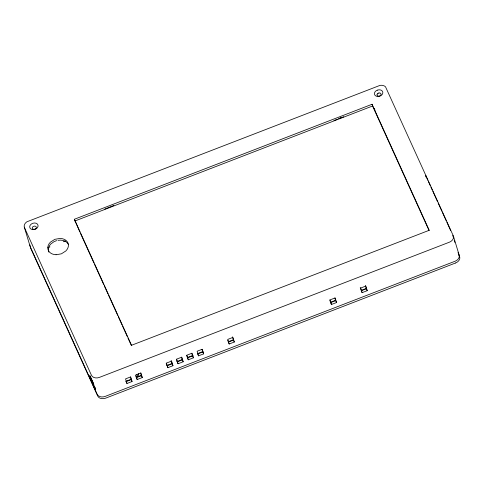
<?xml version="1.0" encoding="UTF-8"?>
<svg xmlns="http://www.w3.org/2000/svg" width="484" height="484" viewBox="0 0 484 484"><rect width="100%" height="100%" fill="white"/><g stroke="black" fill="none" stroke-linecap="round" stroke-linejoin="round"><path stroke-width="0.73" d="M138.212 376.57L138.478 373.666M377.925 93.364L378.918 92.982M35.435 228.89L34.443 229.271A2.063 1.555 -16.8 0 1 32.489 228.636A2.063 1.555 -16.8 0 1 32.791 226.851A2.033 1.531 -16.8 0 1 33.196 226.536L34.189 226.149A2.063 1.555 -16.8 0 1 36.233 226.966A2.063 1.555 -16.8 0 1 35.423 228.896M74.355 219.27L372.051 104.272L429.217 230.287L131.521 345.286L74.355 219.27L79.878 232.017M338.818 118.544L340.924 117.727M104.804 209.07L113.891 205.428M333.942 120.552L337.451 119.197M338.854 118.659L343.761 116.759M74.881 221L372.571 106.002L372.051 104.272M47.837 247.723L49.949 246.913M63.301 241.752L65.413 240.935M125.767 381.35L131.321 379.202M136.179 377.326L141.727 375.185M167.028 365.408L172.667 363.23M176.896 361.596L182.535 359.418M187.471 357.513L193.11 355.335M198.047 353.429L202.984 351.523M228.363 341.716L233.294 339.81M330.584 302.228L335.521 300.322M361.602 290.243L366.539 288.337M130.408 376.994L131.2 379.625L126.088 381.604L126.947 383.491L132.059 381.519L130.668 376.903L125.556 378.881L126.947 383.491M140.632 373.043L141.425 375.675L136.313 377.653L137.172 379.541L142.284 377.568L140.892 372.952L135.78 374.931L137.172 379.541M171.106 360.532L172.098 363.829L166.986 365.801L166.194 363.169M181.53 357.24L182.323 359.878L177.211 361.857L176.418 359.219M191.755 353.296L192.547 355.928L187.435 357.906L188.294 359.793L193.406 357.821L192.015 353.205L186.903 355.183L188.294 359.793M201.979 349.345L202.772 351.983L197.66 353.955L198.519 355.843L203.631 353.871L202.239 349.254L197.127 351.233L198.519 355.843M229.192 343.997L227.801 339.381L232.913 337.409L234.304 342.019L229.192 343.997L228.333 342.103L233.445 340.131L232.453 336.834M334.892 297.999L335.684 300.637L330.572 302.609L329.779 299.971M365.366 285.493L366.358 288.785L361.245 290.763L362.105 292.651L367.217 290.678L365.825 286.062L360.713 288.041L362.105 292.651M167.845 367.695L172.957 365.716L171.566 361.106L166.454 363.079L167.845 367.695L167.27 366.436M178.07 363.744L183.182 361.772L181.79 357.156L176.678 359.128L178.07 363.744L177.495 362.486M331.431 304.503L336.543 302.524L335.152 297.914L330.04 299.886L331.431 304.503L330.862 303.238M455.523 263.006L105.681 398.144A6.407 4.822 -16.8 0 1 97.72 396.039L30.776 248.473A6.413 4.828 -16.8 0 1 30.468 246.61M56.646 240.627L54.087 241.619L50.88 243.924A10.521 7.925 -16.8 0 0 48.83 252.091M57.989 240.33L60.681 240.137A10.521 7.925 -16.8 0 1 68.419 244.523M56.053 254.747L61.395 253.822L65.848 250.96A10.521 7.925 -16.8 0 0 67.899 242.793A10.521 7.925 -16.8 0 0 60.155 238.412L54.819 239.332L50.36 242.194A10.521 7.925 -16.8 0 0 48.315 250.361A10.521 7.925 -16.8 0 0 56.059 254.741M427.856 180.296L425.666 175.474L426.301 177.586M428.479 181.675L430.355 185.808M430.978 187.187L432.224 189.94M432.853 191.319L437.536 201.647M438.165 203.026L441.91 211.29M442.539 212.67L446.284 220.934M446.907 222.307L450.658 230.572M458.027 252.497L459.28 255.776A6.395 4.816 -16.8 0 1 458.947 257.718L458.632 258.353A6.395 4.816 -16.8 0 1 455.014 261.263L105.161 396.414A6.407 4.822 -16.8 0 1 97.193 394.309L30.256 246.743A6.413 4.828 -16.8 0 1 29.947 244.88M458.554 254.227L459.8 257.506A6.395 4.816 -16.8 0 1 459.473 259.448L459.153 260.083A6.395 4.816 -16.8 0 1 455.535 262.993M374.144 108.355L375.003 110.243M372.571 106.002L429.114 230.638M366.358 288.785L367.217 290.678M335.684 300.637L336.543 302.524M233.445 340.131L234.304 342.019M202.772 351.983L203.631 353.871M192.547 355.928L193.406 357.821M182.323 359.878L183.182 361.772M172.098 363.829L172.957 365.716M80.501 233.397L93.932 263.006M94.555 264.385L103.618 284.35M104.242 285.729L107.992 293.994M108.616 295.373L117.672 315.338M118.296 316.717L122.047 324.982M122.67 326.361L127.359 336.689M127.982 338.068L131.418 345.643M141.425 375.675L142.284 377.568M136.936 374.634L137.843 376.637M131.2 379.625L132.059 381.519M93.533 383.673L89.957 375.802L91.809 381.864L95.36 389.729L93.509 383.667L90.054 376.038M453.429 236.125L385.56 86.896A6.389 4.81 -16.8 0 0 383.818 85.747L382.36 85.365A6.389 4.81 -16.8 0 0 379.928 85.408L27.001 221.745A6.413 4.828 -16.8 0 0 25.259 223.312L24.847 223.917A6.413 4.828 -16.8 0 0 24.515 227.71L91.452 375.281A6.407 4.822 -16.8 0 0 99.42 377.387L449.261 242.242A6.395 4.816 -16.8 0 0 452.891 239.32L453.205 238.691A6.395 4.816 -16.8 0 0 453.538 236.749L453.429 236.125L459.177 255.153M452.746 235.406L453.381 237.517M454.228 240.324L454.863 242.436M360.253 287.466L361.046 290.104M227.734 340.131L228.333 342.103M186.642 355.268L187.235 357.246M135.72 375.675L136.113 376.994M24.303 227.117L30.044 246.144M377.024 94.894L377.357 95.626A2.051 1.543 -16.8 0 0 379.178 96.098L380.158 95.723A2.051 1.543 -16.8 0 0 381.059 94.192L380.726 93.46A2.051 1.543 -16.8 0 0 378.924 92.995M377.042 94.894A2.051 1.543 -16.8 0 1 377.944 93.37M89.667 375.965L90.798 378.857L89.679 375.959M94.525 386.674L95.657 389.566L94.562 386.692M377.284 90.193L376.776 90.417A4.277 3.219 -16.8 0 0 374.501 94.289L374.84 95.052A4.277 3.219 -16.8 0 0 379.432 96.262L380.466 95.868A4.277 3.219 -16.8 0 0 382.747 91.996L382.402 91.234A4.277 3.219 -16.8 0 0 377.816 90.024L377.284 90.193M32.531 229.591A4.283 3.225 -16.8 0 0 38.018 225.169A4.283 3.225 -16.8 0 0 31.127 224.177A4.283 3.225 -16.8 0 0 32.531 229.591"/></g></svg>
